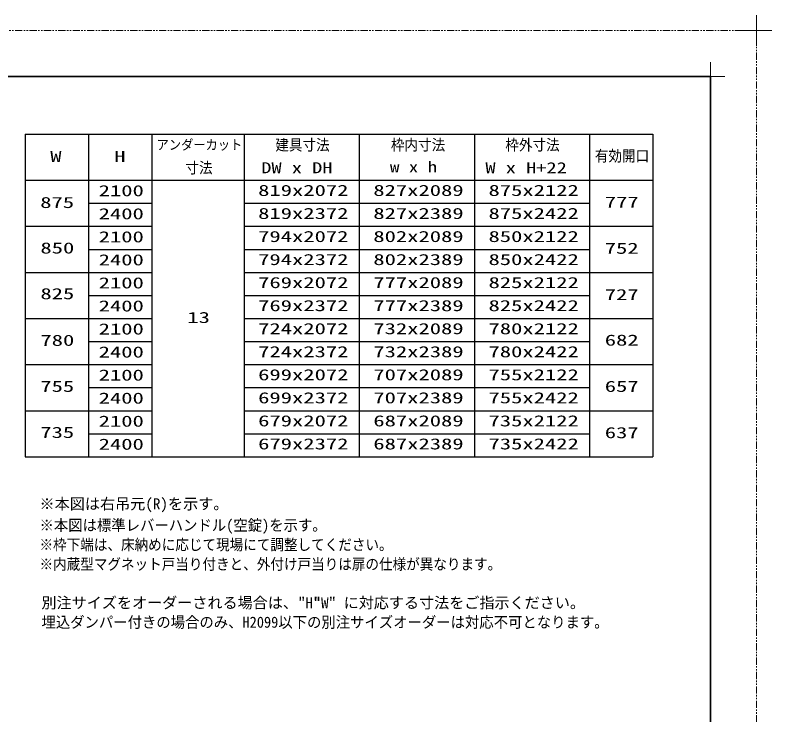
# Model space of a CAD drawing. Units: millimetres, scale not verified. Extents: x -1306 to 1306, y -607 to 607.
# Drawn here: x -257 to 400, y 0 to 607 of the extents above; entities that cross this region are included whole.
import ezdxf
from ezdxf.enums import TextEntityAlignment as Align

# ---------------------------------------------------------------- set-up
doc = ezdxf.new("R2010")
doc.units = ezdxf.units.MM
doc.header["$LTSCALE"] = 5
doc.linetypes.add('USER1', pattern=[2.5, 1.25, -0.25, 0.25, -0.25, 0.25, -0.25])
for name, color, linetype, lineweight in [('0-1_線(黄)', 2, 'Continuous', 15), ('0-3_陰線', 4, 'USER1', 9), ('0-D_線(白)', 7, 'Continuous', 30), ('1-4_DEFPOINTS', 7, 'Continuous', 5), ('1-6_図面枠', 7, 'Continuous', 35), ('1-7_一般', 7, 'Continuous', 5)]:
    doc.layers.add(name, color=color, linetype=linetype, lineweight=lineweight)
doc.styles.add('ＭＳ ゴシック', font='')
doc.styles.get('ＭＳ ゴシック').set_extended_font_data('MS Gothic')

# ---------------------------------------------------------------- blocks, each defined once
blk = doc.blocks.new('グループ-13-1')
at = {"layer": '1-7_一般'}
for p, q in [((62041.6, -14029.5), (62041.6, -13365.5)), ((61709.6, -13697.5), (62373.6, -13697.5))]:
    blk.add_line(p, q, dxfattribs=at)

msp = doc.modelspace()

# ---------------------------------------------------------------- linework, layer by layer
at = {"layer": '0-3_陰線'}
for p, q in [((387.036, 594), (-1292.964, 594)), ((387.036, -594), (387.036, 594))]:
    msp.add_line(p, q, dxfattribs=at)
at = {"layer": '0-D_線(白)'}
for p, q in [((-247.964, 504), (-247.964, 224)), ((-247.964, 504), (297.036, 504)), ((-192.964, 504), (-192.964, 224)), ((-137.964, 504), (-137.964, 224)), ((-57.964, 504), (-57.964, 224)), ((42.036, 504), (42.036, 224)), ((142.036, 504), (142.036, 224)), ((242.036, 504), (242.036, 224)), ((297.036, 504), (297.036, 224)), ((-247.964, 464), (297.036, 464)), ((-192.964, 444), (-137.964, 444)), ((-57.964, 444), (242.036, 444)), ((-247.964, 424), (-137.964, 424)), ((-192.964, 404), (-137.964, 404)), ((-57.964, 404), (242.036, 404)), ((-247.964, 384), (-137.964, 384)), ((-192.964, 364), (-137.964, 364)), ((-57.964, 364), (242.036, 364)), ((-247.964, 344), (-137.964, 344)), ((-192.964, 324), (-137.964, 324)), ((-57.964, 324), (242.036, 324)), ((-247.964, 304), (-137.964, 304)), ((-57.964, 304), (297.036, 304)), ((-192.964, 284), (-137.964, 284)), ((-57.964, 284), (242.036, 284)), ((-247.964, 264), (-137.964, 264)), ((-57.964, 264), (297.036, 264)), ((-192.964, 244), (-137.964, 244)), ((-57.964, 244), (242.036, 244))]:
    msp.add_line(p, q, dxfattribs=at)
for points in [[(-57.964, 424), (42.036, 424), (297.036, 424)], [(-57.964, 384), (42.036, 384), (297.036, 384)], [(-57.964, 344), (42.036, 344), (297.036, 344)], [(-247.964, 224), (42.036, 224), (297.036, 224)]]:
    msp.add_lwpolyline(points, dxfattribs=at)
at = {"layer": '1-4_DEFPOINTS'}
for p, q in [((347.036, 541.55), (347.036, 566.45)), ((334.586, 554), (359.486, 554))]:
    msp.add_line(p, q, dxfattribs=at)
at = {"layer": '1-6_図面枠'}
msp.add_lwpolyline([(-1252.964, -554), (347.036, -554), (347.036, 554), (-1252.964, 554)], close=True, dxfattribs=at)

# ---------------------------------------------------------------- block references
at = {"layer": '0-3_陰線', "xscale": 0.04, "yscale": 0.04}
msp.add_blockref('グループ-13-1', (-2094.629, 1141.9), dxfattribs=at)

# ---------------------------------------------------------------- texts
at = {"layer": '0-1_線(黄)', "style": 'ＭＳ ゴシック'}
for s, height, width, p in [('アンダーカット', 8.659, 0.9, (-133.853, 487.895)), ('建具寸法', 9.604, 0.9, (-30.772, 486.927)), ('枠内寸法', 9.604, 0.9, (69.562, 487.002)), ('枠外寸法', 9.604, 0.9, (168.954, 487.002)), ('W', 9.604, 1.5, (-226.183, 476.91)), ('H', 9.604, 1.5, (-170.645, 476.91)), ('有効開口', 9.604, 0.9, (246.675, 477.449)), ('寸法', 9.604, 0.9, (-108.813, 467.122)), ('DW x DH', 9.621, 1.35, (-42.982, 467.122)), ('w x h', 9.621, 1.25, (68.747, 467.877)), ('W x H+22', 9.621, 1.35, (151.616, 467.122)), ('2100', 9.604, 1.5, (-184.141, 447.218)), ('819x2072', 9.604, 1.5, (-45.685, 447.491)), ('827x2089', 9.604, 1.5, (54.315, 447.491)), ('875x2122', 9.604, 1.5, (154.315, 447.491)), ('875', 9.604, 1.5, (-234.86, 437.013)), ('777', 9.604, 1.5, (255.257, 437.277)), ('2400', 9.604, 1.5, (-184.141, 427.218)), ('819x2372', 9.604, 1.5, (-45.685, 427.491)), ('827x2389', 9.604, 1.5, (54.315, 427.491)), ('875x2422', 9.604, 1.5, (154.315, 427.491)), ('2100', 9.604, 1.5, (-184.141, 407.218)), ('794x2072', 9.604, 1.5, (-45.685, 407.491)), ('802x2089', 9.604, 1.5, (54.315, 407.491)), ('850x2122', 9.604, 1.5, (154.315, 407.491)), ('850', 9.604, 1.5, (-234.718, 397.52)), ('752', 9.604, 1.5, (255.257, 397.251)), ('2400', 9.604, 1.5, (-184.141, 387.218)), ('794x2372', 9.604, 1.5, (-45.685, 387.491)), ('802x2389', 9.604, 1.5, (54.315, 387.491)), ('850x2422', 9.604, 1.5, (154.315, 387.491)), ('2100', 9.604, 1.5, (-184.141, 367.218)), ('769x2072', 9.604, 1.5, (-45.685, 367.491)), ('777x2089', 9.604, 1.5, (54.315, 367.491)), ('825x2122', 9.604, 1.5, (154.315, 367.491)), ('825', 9.604, 1.5, (-234.718, 357.854)), ('727', 9.604, 1.5, (255.257, 357.032)), ('2400', 9.604, 1.5, (-184.141, 347.218)), ('769x2372', 9.604, 1.5, (-45.685, 347.491)), ('777x2389', 9.604, 1.5, (54.315, 347.491)), ('825x2422', 9.604, 1.5, (154.315, 347.491)), ('13', 9.604, 1.5, (-107.184, 337.223)), ('2100', 9.604, 1.5, (-184.141, 327.218)), ('724x2072', 9.604, 1.5, (-45.685, 327.491)), ('732x2089', 9.604, 1.5, (54.315, 327.491)), ('780x2122', 9.604, 1.5, (154.315, 327.491)), ('780', 9.604, 1.5, (-234.718, 317.38)), ('682', 9.604, 1.5, (255.257, 317.553)), ('2400', 9.604, 1.5, (-184.141, 307.218)), ('724x2372', 9.604, 1.5, (-45.685, 307.491)), ('732x2389', 9.604, 1.5, (54.315, 307.491)), ('780x2422', 9.604, 1.5, (154.315, 307.491)), ('2100', 9.604, 1.5, (-184.141, 287.218)), ('699x2072', 9.604, 1.5, (-45.685, 287.491)), ('707x2089', 9.604, 1.5, (54.315, 287.491)), ('755x2122', 9.604, 1.5, (154.315, 287.491)), ('755', 9.604, 1.5, (-234.812, 277.443)), ('657', 9.604, 1.5, (255.257, 277.428)), ('2400', 9.604, 1.5, (-184.141, 267.218)), ('699x2372', 9.604, 1.5, (-45.685, 267.491)), ('707x2389', 9.604, 1.5, (54.315, 267.491)), ('755x2422', 9.604, 1.5, (154.315, 267.491)), ('2100', 9.604, 1.5, (-184.141, 247.218)), ('679x2072', 9.604, 1.5, (-45.685, 247.491)), ('687x2089', 9.604, 1.5, (54.315, 247.491)), ('735x2122', 9.604, 1.5, (154.315, 247.491)), ('735', 9.604, 1.5, (-234.812, 237.477)), ('637', 9.604, 1.5, (255.257, 237.233)), ('2400', 9.604, 1.5, (-184.141, 227.218)), ('679x2372', 9.604, 1.5, (-45.685, 227.491)), ('687x2389', 9.604, 1.5, (54.315, 227.491)), ('735x2422', 9.604, 1.5, (154.315, 227.491)), ('※本図は標準レバーハンドル(空錠)を示す。', 9.621, 0.95, (-235.505, 156.875)), ('※枠下端は、床納めに応じて現場にて調整してください。', 9.604, 0.9, (-235.505, 140.026)), ('※内蔵型マグネット戸当り付きと、外付け戸当りは扉の仕様が異なります。', 9.604, 0.9, (-235.505, 123.158)), ('埋込ダンパー付きの場合のみ、H2099以下の別注サイズオーダーは対応不可となります。', 9.621, 0.95, (-233.812, 72.758))]:
    msp.add_text(s, height=height, dxfattribs=dict(at, width=width)).set_placement(p, align=Align.BOTTOM_LEFT)
for s, height, p in [('※本図は右吊元(R)を示す。', 9.621, (-235.505, 175.446)), ('別注サイズをオーダーされる場合は、"H"', 9.604, (-233.812, 89.625)), ('"W" に対応する寸法をご指示ください。', 9.604, (2.379, 89.625))]:
    msp.add_text(s, height=height, dxfattribs=at).set_placement(p, align=Align.BOTTOM_LEFT)

doc.saveas('drawing.dxf')
